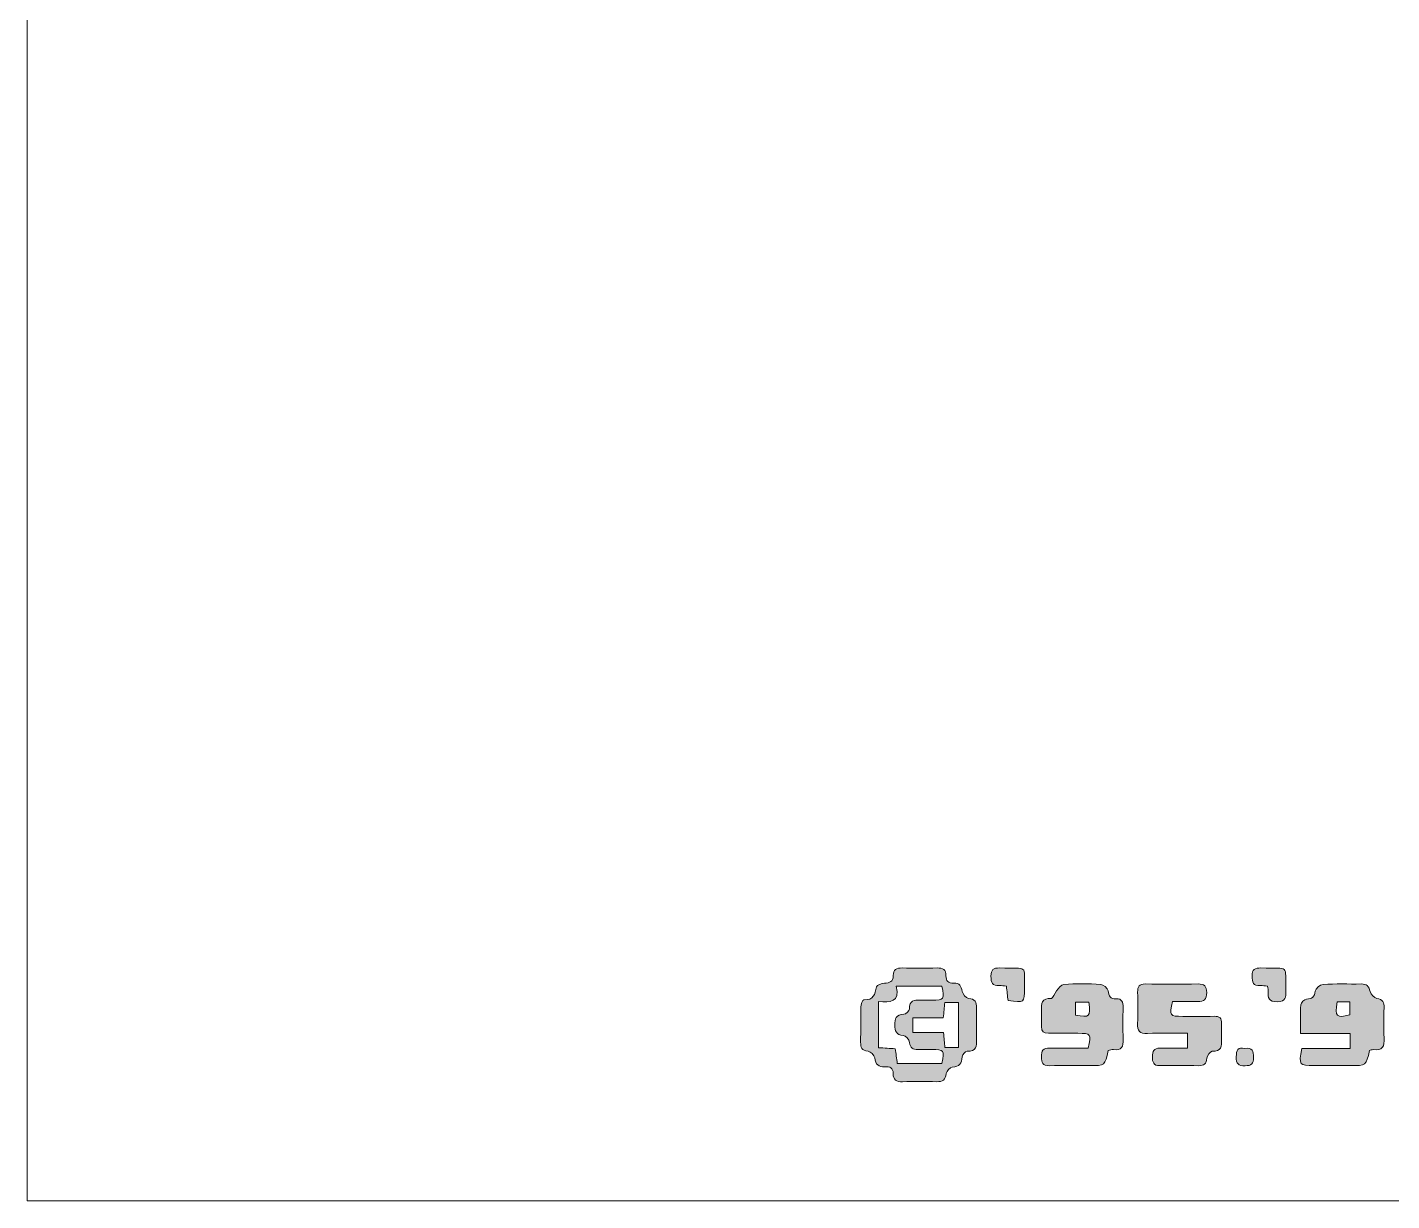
# Model space of a CAD drawing. Header units: inches. Extents: x 0 to 8, y -5.01 to 0.
# Drawn here: x 0.004 to 2.913, y -5.008 to -2.506 of the extents above; entities that cross this region are included whole.
import ezdxf

# ---------------------------------------------------------------- set-up
doc = ezdxf.new("R2010")
doc.units = ezdxf.units.IN
doc.header["$MEASUREMENT"] = 0
doc.layers.add('Layer 1', color=7, linetype='Continuous')

# ---------------------------------------------------------------- blocks, each defined once
blk = doc.blocks.new('block 2')
at = {"layer": 'Layer 1', "true_color": 0xffffff}
h = blk.add_hatch(color=7, dxfattribs=at)
edge = h.paths.add_edge_path()
edge.add_spline(control_points=[(2.0916, -4.551), (2.0861, -4.5504), (2.0813, -4.5492), (2.0768, -4.5496), (2.0612, -4.5512), (2.0588, -4.5428), (2.0587, -4.5296), (2.0586, -4.5157), (2.0642, -4.5118), (2.0772, -4.5121), (2.1408, -4.5134), (2.129, -4.5045), (2.13, -4.5548), (2.1306, -4.5862), (2.1296, -4.5866), (2.0953, -4.5812), (2.0941, -4.5718), (2.0929, -4.5618), (2.0916, -4.551)], knot_values=[0, 0, 0, 0, 1, 1, 1, 2, 2, 2, 3, 3, 3, 4, 4, 4, 5, 5, 5, 6, 6, 6, 6], degree=3, periodic=1)
h = blk.add_hatch(color=7, dxfattribs=at)
edge = h.paths.add_edge_path()
edge.add_spline(control_points=[(2.6487, -4.551), (2.6427, -4.5504), (2.6379, -4.5491), (2.6334, -4.5496), (2.6172, -4.5513), (2.616, -4.542), (2.6157, -4.5292), (2.6153, -4.5148), (2.6218, -4.5118), (2.6345, -4.5121), (2.6978, -4.5137), (2.6857, -4.5025), (2.6873, -4.5614), (2.6876, -4.574), (2.6877, -4.5838), (2.6696, -4.5841), (2.6514, -4.5844), (2.6485, -4.576), (2.6498, -4.5615), (2.65, -4.5588), (2.6493, -4.556), (2.6487, -4.551)], knot_values=[0, 0, 0, 0, 1, 1, 1, 2, 2, 2, 3, 3, 3, 4, 4, 4, 5, 5, 5, 6, 6, 6, 7, 7, 7, 7], degree=3, periodic=1)
h = blk.add_hatch(color=7, dxfattribs=at)
edge = h.paths.add_edge_path()
edge.add_spline(control_points=[(2.0278, -4.6327), (2.0278, -4.6431), (2.0275, -4.6536), (2.0279, -4.664), (2.0285, -4.6784), (2.0278, -4.6907), (2.0078, -4.6896), (2.0044, -4.6894), (1.9977, -4.6969), (1.9975, -4.7012), (1.9966, -4.7153), (1.992, -4.7228), (1.9764, -4.7234), (1.9717, -4.7236), (1.9642, -4.7319), (1.9635, -4.7372), (1.9619, -4.7504), (1.956, -4.7549), (1.9432, -4.7546), (1.9189, -4.7539), (1.8946, -4.7539), (1.8703, -4.7546), (1.8575, -4.7549), (1.8502, -4.7507), (1.8503, -4.7372), (1.8504, -4.725), (1.8431, -4.7219), (1.8326, -4.7227), (1.8189, -4.7237), (1.8129, -4.7177), (1.811, -4.7037), (1.8102, -4.6982), (1.8021, -4.6901), (1.7967, -4.6896), (1.7834, -4.6882), (1.7808, -4.6815), (1.7809, -4.6702), (1.7812, -4.6453), (1.7807, -4.6203), (1.7814, -4.5953), (1.7815, -4.5899), (1.7857, -4.5797), (1.7876, -4.5798), (1.8083, -4.581), (1.812, -4.5684), (1.8146, -4.552), (1.8152, -4.5485), (1.8256, -4.5447), (1.8316, -4.5444), (1.8429, -4.5439), (1.8506, -4.5416), (1.8505, -4.5284), (1.8505, -4.516), (1.8573, -4.5118), (1.8693, -4.5121), (1.8943, -4.5126), (1.9193, -4.5126), (1.9442, -4.5121), (1.9562, -4.5119), (1.963, -4.516), (1.9628, -4.5285), (1.9625, -4.5401), (1.968, -4.5448), (1.9793, -4.5441), (1.9918, -4.5434), (1.9952, -4.5508), (1.9974, -4.562), (1.9985, -4.5679), (2.0057, -4.5766), (2.0108, -4.577), (2.025, -4.5781), (2.0283, -4.5851), (2.0279, -4.5973), (2.0274, -4.6091), (2.0278, -4.6209), (2.0278, -4.6327), (2.0278, -4.6327), (2.0278, -4.6327), (2.0278, -4.6327)], knot_values=[0, 0, 0, 0, 1, 1, 1, 2, 2, 2, 3, 3, 3, 4, 4, 4, 5, 5, 5, 6, 6, 6, 7, 7, 7, 8, 8, 8, 9, 9, 9, 10, 10, 10, 11, 11, 11, 12, 12, 12, 13, 13, 13, 14, 14, 14, 15, 15, 15, 16, 16, 16, 17, 17, 17, 18, 18, 18, 19, 19, 19, 20, 20, 20, 21, 21, 21, 22, 22, 22, 23, 23, 23, 24, 24, 24, 25, 25, 25, 26, 26, 26, 26], degree=3, periodic=1)
edge = h.paths.add_edge_path()
edge.add_spline(control_points=[(1.8193, -4.5835), (1.8193, -4.6187), (1.8193, -4.6502), (1.8193, -4.6821), (1.8319, -4.6829), (1.8428, -4.6835), (1.8548, -4.6843), (1.8562, -4.6951), (1.8576, -4.7051), (1.859, -4.7158), (1.8916, -4.7158), (1.9231, -4.7158), (1.9543, -4.7158), (1.9597, -4.6866), (1.9592, -4.686), (1.9319, -4.6859), (1.9222, -4.6858), (1.9125, -4.6856), (1.9028, -4.6859), (1.8922, -4.6861), (1.8866, -4.6829), (1.8851, -4.6708), (1.8844, -4.6651), (1.8768, -4.6563), (1.8717, -4.6559), (1.8566, -4.6545), (1.8538, -4.647), (1.8537, -4.6339), (1.8536, -4.62), (1.8562, -4.6113), (1.8727, -4.6109), (1.8771, -4.6107), (1.8851, -4.6031), (1.885, -4.5991), (1.8847, -4.5818), (1.8946, -4.58), (1.9079, -4.5806), (1.9162, -4.581), (1.9245, -4.5807), (1.9329, -4.5807), (1.9591, -4.5806), (1.9605, -4.5787), (1.9538, -4.5508), (1.9225, -4.5508), (1.8909, -4.5508), (1.8568, -4.5508), (1.8649, -4.5849), (1.8436, -4.5863), (1.8193, -4.5835)], knot_values=[0, 0, 0, 0, 1, 1, 1, 2, 2, 2, 3, 3, 3, 4, 4, 4, 5, 5, 5, 6, 6, 6, 7, 7, 7, 8, 8, 8, 9, 9, 9, 10, 10, 10, 11, 11, 11, 12, 12, 12, 13, 13, 13, 14, 14, 14, 15, 15, 15, 16, 16, 16, 16], degree=3, periodic=1)
edge = h.paths.add_edge_path()
edge.add_spline(control_points=[(1.8921, -4.6499), (1.9153, -4.6499), (1.9364, -4.6499), (1.9576, -4.6499), (1.9588, -4.6622), (1.9597, -4.6716), (1.9607, -4.6814), (1.971, -4.6814), (1.9802, -4.6814), (1.9894, -4.6814), (1.9894, -4.6481), (1.9894, -4.6166), (1.9894, -4.5855), (1.9786, -4.5855), (1.9695, -4.5855), (1.9605, -4.5855), (1.9593, -4.5968), (1.9584, -4.6061), (1.9571, -4.6182), (1.9347, -4.6182), (1.9137, -4.6182), (1.8921, -4.6182), (1.8921, -4.6293), (1.8921, -4.6375), (1.8921, -4.6499)], knot_values=[0, 0, 0, 0, 1, 1, 1, 2, 2, 2, 3, 3, 3, 4, 4, 4, 5, 5, 5, 6, 6, 6, 7, 7, 7, 8, 8, 8, 8], degree=3, periodic=1)
h = blk.add_hatch(color=7, dxfattribs=at)
edge = h.paths.add_edge_path()
edge.add_spline(control_points=[(2.3085, -4.688), (2.3021, -4.7203), (2.3021, -4.7203), (2.2688, -4.7203), (2.2403, -4.7203), (2.2119, -4.7198), (2.1835, -4.7205), (2.169, -4.7209), (2.1663, -4.7141), (2.1662, -4.7015), (2.1661, -4.6885), (2.1697, -4.6825), (2.1838, -4.6829), (2.2114, -4.6837), (2.239, -4.6831), (2.266, -4.6831), (2.2731, -4.6528), (2.272, -4.6514), (2.2437, -4.6514), (2.2229, -4.6513), (2.2021, -4.651), (2.1813, -4.6514), (2.1707, -4.6516), (2.166, -4.6475), (2.1665, -4.6368), (2.1669, -4.6257), (2.1671, -4.6145), (2.1664, -4.6035), (2.1654, -4.5878), (2.1671, -4.576), (2.1878, -4.5768), (2.1911, -4.5769), (2.1944, -4.5661), (2.1986, -4.5611), (2.2031, -4.5557), (2.2085, -4.5473), (2.2139, -4.547), (2.2402, -4.5455), (2.2666, -4.5455), (2.2929, -4.547), (2.2986, -4.5473), (2.3077, -4.5552), (2.3085, -4.5606), (2.3102, -4.572), (2.3126, -4.5789), (2.3258, -4.578), (2.3382, -4.5771), (2.3405, -4.5853), (2.3404, -4.5956), (2.3403, -4.6184), (2.3397, -4.6414), (2.3407, -4.6642), (2.3413, -4.6797), (2.3374, -4.6883), (2.3201, -4.6861), (2.3163, -4.6856), (2.3122, -4.6873), (2.3085, -4.688)], knot_values=[0, 0, 0, 0, 1, 1, 1, 2, 2, 2, 3, 3, 3, 4, 4, 4, 5, 5, 5, 6, 6, 6, 7, 7, 7, 8, 8, 8, 9, 9, 9, 10, 10, 10, 11, 11, 11, 12, 12, 12, 13, 13, 13, 14, 14, 14, 15, 15, 15, 16, 16, 16, 17, 17, 17, 18, 18, 18, 19, 19, 19, 19], degree=3, periodic=1)
edge = h.paths.add_edge_path()
edge.add_spline(control_points=[(2.2677, -4.5852), (2.2575, -4.5852), (2.2484, -4.5852), (2.2392, -4.5852), (2.2392, -4.5956), (2.2392, -4.6042), (2.2392, -4.6126), (2.2697, -4.6183), (2.2713, -4.6167), (2.2677, -4.5852)], knot_values=[0, 0, 0, 0, 1, 1, 1, 2, 2, 2, 3, 3, 3, 3], degree=3, periodic=1)
h = blk.add_hatch(color=7, dxfattribs=at)
edge = h.paths.add_edge_path()
edge.add_spline(control_points=[(2.4779, -4.6832), (2.4779, -4.6717), (2.4779, -4.663), (2.4779, -4.6514), (2.4489, -4.6514), (2.4206, -4.6505), (2.3924, -4.6517), (2.3756, -4.6525), (2.3705, -4.6463), (2.3713, -4.6302), (2.3724, -4.6081), (2.3719, -4.5859), (2.3715, -4.5637), (2.3712, -4.5517), (2.3749, -4.5459), (2.388, -4.5461), (2.4254, -4.5466), (2.4629, -4.5466), (2.5003, -4.5461), (2.5137, -4.546), (2.5186, -4.5511), (2.5188, -4.5645), (2.5189, -4.579), (2.5134, -4.5843), (2.4991, -4.5837), (2.4812, -4.5829), (2.4633, -4.5835), (2.4459, -4.5835), (2.4391, -4.6141), (2.4399, -4.6152), (2.4681, -4.6152), (2.4903, -4.6153), (2.5125, -4.6157), (2.5347, -4.6151), (2.5463, -4.6149), (2.551, -4.6194), (2.5504, -4.631), (2.5498, -4.642), (2.5499, -4.6532), (2.5504, -4.6643), (2.5512, -4.6791), (2.5498, -4.6905), (2.5301, -4.6898), (2.5264, -4.6896), (2.5195, -4.6992), (2.519, -4.7047), (2.5179, -4.7164), (2.513, -4.7205), (2.5019, -4.7204), (2.4742, -4.7201), (2.4465, -4.7201), (2.4187, -4.7203), (2.4051, -4.7205), (2.403, -4.7124), (2.4029, -4.7014), (2.4028, -4.6899), (2.406, -4.6827), (2.4193, -4.683), (2.4379, -4.6835), (2.4566, -4.6832), (2.4779, -4.6832)], knot_values=[0, 0, 0, 0, 1, 1, 1, 2, 2, 2, 3, 3, 3, 4, 4, 4, 5, 5, 5, 6, 6, 6, 7, 7, 7, 8, 8, 8, 9, 9, 9, 10, 10, 10, 11, 11, 11, 12, 12, 12, 13, 13, 13, 14, 14, 14, 15, 15, 15, 16, 16, 16, 17, 17, 17, 18, 18, 18, 19, 19, 19, 20, 20, 20, 20], degree=3, periodic=1)
h = blk.add_hatch(color=7, dxfattribs=at)
edge = h.paths.add_edge_path()
edge.add_spline(control_points=[(2.7187, -4.6516), (2.7187, -4.6293), (2.7179, -4.61), (2.7193, -4.5908), (2.7197, -4.5863), (2.7271, -4.5789), (2.7317, -4.5786), (2.7434, -4.5777), (2.7485, -4.5745), (2.7502, -4.5618), (2.7509, -4.556), (2.7607, -4.5474), (2.7668, -4.547), (2.7937, -4.5454), (2.8208, -4.5466), (2.8479, -4.5462), (2.8597, -4.546), (2.8649, -4.5505), (2.8672, -4.5625), (2.8683, -4.5683), (2.876, -4.5764), (2.8815, -4.5771), (2.8949, -4.5787), (2.8971, -4.5857), (2.8969, -4.5968), (2.8966, -4.6182), (2.8957, -4.6398), (2.8971, -4.6612), (2.8984, -4.6796), (2.8932, -4.689), (2.8734, -4.6862), (2.8709, -4.6859), (2.8681, -4.6873), (2.8658, -4.6879), (2.8587, -4.7204), (2.8587, -4.7204), (2.8243, -4.7203), (2.7986, -4.7203), (2.773, -4.7204), (2.7473, -4.7203), (2.7159, -4.7203), (2.7152, -4.7195), (2.7213, -4.6837), (2.7548, -4.6837), (2.7889, -4.6837), (2.8243, -4.6837), (2.8243, -4.672), (2.8243, -4.6633), (2.8243, -4.6516), (2.7896, -4.6516), (2.7553, -4.6516), (2.7187, -4.6516)], knot_values=[0, 0, 0, 0, 1, 1, 1, 2, 2, 2, 3, 3, 3, 4, 4, 4, 5, 5, 5, 6, 6, 6, 7, 7, 7, 8, 8, 8, 9, 9, 9, 10, 10, 10, 11, 11, 11, 12, 12, 12, 13, 13, 13, 14, 14, 14, 15, 15, 15, 16, 16, 16, 17, 17, 17, 17], degree=3, periodic=1)
edge = h.paths.add_edge_path()
edge.add_spline(control_points=[(2.7966, -4.5846), (2.7924, -4.6163), (2.7953, -4.6189), (2.8237, -4.6123), (2.8237, -4.6031), (2.8237, -4.594), (2.8237, -4.5846), (2.8138, -4.5846), (2.8057, -4.5846), (2.7966, -4.5846)], knot_values=[0, 0, 0, 0, 1, 1, 1, 2, 2, 2, 3, 3, 3, 3], degree=3, periodic=1)
h = blk.add_hatch(color=7, dxfattribs=at)
edge = h.paths.add_edge_path()
edge.add_spline(control_points=[(2.5998, -4.6836), (2.6169, -4.6804), (2.6182, -4.69), (2.6185, -4.7027), (2.6188, -4.7162), (2.6139, -4.7205), (2.6006, -4.7206), (2.5863, -4.7209), (2.5815, -4.7159), (2.5817, -4.7016), (2.582, -4.6878), (2.5854, -4.6801), (2.5998, -4.6836)], knot_values=[0, 0, 0, 0, 1, 1, 1, 2, 2, 2, 3, 3, 3, 4, 4, 4, 4], degree=3, periodic=1)
at = {"layer": 'Layer 1', "lineweight": 0}
for points, knots in [([(0.0042, -0.0042), (2.6708, -0.0042), (5.3375, -0.0042), (8.0042, -0.0042), (8.0042, -1.6722), (8.0042, -3.3403), (8.0042, -5.0083), (5.3375, -5.0083), (2.6708, -5.0083), (0.0042, -5.0083), (0.0042, -3.3403), (0.0042, -1.6722), (0.0042, -0.0042)], [0, 0, 0, 0, 1, 1, 1, 2, 2, 2, 3, 3, 3, 4, 4, 4, 4]), ([(2.0916, -4.551), (2.0929, -4.5618), (2.0941, -4.5718), (2.0953, -4.5812), (2.1296, -4.5866), (2.1306, -4.5862), (2.13, -4.5548), (2.129, -4.5045), (2.1408, -4.5134), (2.0772, -4.5121), (2.0642, -4.5118), (2.0586, -4.5157), (2.0587, -4.5296), (2.0588, -4.5428), (2.0612, -4.5512), (2.0768, -4.5496), (2.0813, -4.5492), (2.0861, -4.5504), (2.0916, -4.551)], [0, 0, 0, 0, 1, 1, 1, 2, 2, 2, 3, 3, 3, 4, 4, 4, 5, 5, 5, 6, 6, 6, 6]), ([(2.0916, -4.551), (2.0861, -4.5504), (2.0813, -4.5492), (2.0768, -4.5496), (2.0612, -4.5512), (2.0588, -4.5428), (2.0587, -4.5296), (2.0586, -4.5157), (2.0642, -4.5118), (2.0772, -4.5121), (2.1408, -4.5134), (2.129, -4.5045), (2.13, -4.5548), (2.1306, -4.5862), (2.1296, -4.5866), (2.0953, -4.5812), (2.0941, -4.5718), (2.0929, -4.5618), (2.0916, -4.551)], [0, 0, 0, 0, 1, 1, 1, 2, 2, 2, 3, 3, 3, 4, 4, 4, 5, 5, 5, 6, 6, 6, 6]), ([(2.6487, -4.551), (2.6493, -4.556), (2.65, -4.5588), (2.6498, -4.5615), (2.6485, -4.576), (2.6514, -4.5844), (2.6696, -4.5841), (2.6877, -4.5838), (2.6876, -4.574), (2.6873, -4.5614), (2.6857, -4.5025), (2.6978, -4.5137), (2.6345, -4.5121), (2.6218, -4.5118), (2.6153, -4.5148), (2.6157, -4.5292), (2.616, -4.542), (2.6172, -4.5513), (2.6334, -4.5496), (2.6379, -4.5491), (2.6427, -4.5504), (2.6487, -4.551)], [0, 0, 0, 0, 1, 1, 1, 2, 2, 2, 3, 3, 3, 4, 4, 4, 5, 5, 5, 6, 6, 6, 7, 7, 7, 7]), ([(2.6487, -4.551), (2.6427, -4.5504), (2.6379, -4.5491), (2.6334, -4.5496), (2.6172, -4.5513), (2.616, -4.542), (2.6157, -4.5292), (2.6153, -4.5148), (2.6218, -4.5118), (2.6345, -4.5121), (2.6978, -4.5137), (2.6857, -4.5025), (2.6873, -4.5614), (2.6876, -4.574), (2.6877, -4.5838), (2.6696, -4.5841), (2.6514, -4.5844), (2.6485, -4.576), (2.6498, -4.5615), (2.65, -4.5588), (2.6493, -4.556), (2.6487, -4.551)], [0, 0, 0, 0, 1, 1, 1, 2, 2, 2, 3, 3, 3, 4, 4, 4, 5, 5, 5, 6, 6, 6, 7, 7, 7, 7]), ([(2.0278, -4.6327), (2.0278, -4.6327), (2.0278, -4.6327), (2.0278, -4.6327), (2.0278, -4.6209), (2.0274, -4.6091), (2.0279, -4.5973), (2.0283, -4.5851), (2.025, -4.5781), (2.0108, -4.577), (2.0057, -4.5766), (1.9985, -4.5679), (1.9974, -4.562), (1.9952, -4.5508), (1.9918, -4.5434), (1.9793, -4.5441), (1.968, -4.5448), (1.9625, -4.5401), (1.9628, -4.5285), (1.963, -4.516), (1.9562, -4.5119), (1.9442, -4.5121), (1.9193, -4.5126), (1.8943, -4.5126), (1.8693, -4.5121), (1.8573, -4.5118), (1.8505, -4.516), (1.8505, -4.5284), (1.8506, -4.5416), (1.8429, -4.5439), (1.8316, -4.5444), (1.8256, -4.5447), (1.8152, -4.5485), (1.8146, -4.552), (1.812, -4.5684), (1.8083, -4.581), (1.7876, -4.5798), (1.7857, -4.5797), (1.7815, -4.5899), (1.7814, -4.5953), (1.7807, -4.6203), (1.7812, -4.6453), (1.7809, -4.6702), (1.7808, -4.6815), (1.7834, -4.6882), (1.7967, -4.6896), (1.8021, -4.6901), (1.8102, -4.6982), (1.811, -4.7037), (1.8129, -4.7177), (1.8189, -4.7237), (1.8326, -4.7227), (1.8431, -4.7219), (1.8504, -4.725), (1.8503, -4.7372), (1.8502, -4.7507), (1.8575, -4.7549), (1.8703, -4.7546), (1.8946, -4.7539), (1.9189, -4.7539), (1.9432, -4.7546), (1.956, -4.7549), (1.9619, -4.7504), (1.9635, -4.7372), (1.9642, -4.7319), (1.9717, -4.7236), (1.9764, -4.7234), (1.992, -4.7228), (1.9966, -4.7153), (1.9975, -4.7012), (1.9977, -4.6969), (2.0044, -4.6894), (2.0078, -4.6896), (2.0278, -4.6907), (2.0285, -4.6784), (2.0279, -4.664), (2.0275, -4.6536), (2.0278, -4.6431), (2.0278, -4.6327)], [0, 0, 0, 0, 1, 1, 1, 2, 2, 2, 3, 3, 3, 4, 4, 4, 5, 5, 5, 6, 6, 6, 7, 7, 7, 8, 8, 8, 9, 9, 9, 10, 10, 10, 11, 11, 11, 12, 12, 12, 13, 13, 13, 14, 14, 14, 15, 15, 15, 16, 16, 16, 17, 17, 17, 18, 18, 18, 19, 19, 19, 20, 20, 20, 21, 21, 21, 22, 22, 22, 23, 23, 23, 24, 24, 24, 25, 25, 25, 26, 26, 26, 26]), ([(2.0278, -4.6327), (2.0278, -4.6431), (2.0275, -4.6536), (2.0279, -4.664), (2.0285, -4.6784), (2.0278, -4.6907), (2.0078, -4.6896), (2.0044, -4.6894), (1.9977, -4.6969), (1.9975, -4.7012), (1.9966, -4.7153), (1.992, -4.7228), (1.9764, -4.7234), (1.9717, -4.7236), (1.9642, -4.7319), (1.9635, -4.7372), (1.9619, -4.7504), (1.956, -4.7549), (1.9432, -4.7546), (1.9189, -4.7539), (1.8946, -4.7539), (1.8703, -4.7546), (1.8575, -4.7549), (1.8502, -4.7507), (1.8503, -4.7372), (1.8504, -4.725), (1.8431, -4.7219), (1.8326, -4.7227), (1.8189, -4.7237), (1.8129, -4.7177), (1.811, -4.7037), (1.8102, -4.6982), (1.8021, -4.6901), (1.7967, -4.6896), (1.7834, -4.6882), (1.7808, -4.6815), (1.7809, -4.6702), (1.7812, -4.6453), (1.7807, -4.6203), (1.7814, -4.5953), (1.7815, -4.5899), (1.7857, -4.5797), (1.7876, -4.5798), (1.8083, -4.581), (1.812, -4.5684), (1.8146, -4.552), (1.8152, -4.5485), (1.8256, -4.5447), (1.8316, -4.5444), (1.8429, -4.5439), (1.8506, -4.5416), (1.8505, -4.5284), (1.8505, -4.516), (1.8573, -4.5118), (1.8693, -4.5121), (1.8943, -4.5126), (1.9193, -4.5126), (1.9442, -4.5121), (1.9562, -4.5119), (1.963, -4.516), (1.9628, -4.5285), (1.9625, -4.5401), (1.968, -4.5448), (1.9793, -4.5441), (1.9918, -4.5434), (1.9952, -4.5508), (1.9974, -4.562), (1.9985, -4.5679), (2.0057, -4.5766), (2.0108, -4.577), (2.025, -4.5781), (2.0283, -4.5851), (2.0279, -4.5973), (2.0274, -4.6091), (2.0278, -4.6209), (2.0278, -4.6327), (2.0278, -4.6327), (2.0278, -4.6327), (2.0278, -4.6327)], [0, 0, 0, 0, 1, 1, 1, 2, 2, 2, 3, 3, 3, 4, 4, 4, 5, 5, 5, 6, 6, 6, 7, 7, 7, 8, 8, 8, 9, 9, 9, 10, 10, 10, 11, 11, 11, 12, 12, 12, 13, 13, 13, 14, 14, 14, 15, 15, 15, 16, 16, 16, 17, 17, 17, 18, 18, 18, 19, 19, 19, 20, 20, 20, 21, 21, 21, 22, 22, 22, 23, 23, 23, 24, 24, 24, 25, 25, 25, 26, 26, 26, 26]), ([(1.8193, -4.5835), (1.8193, -4.6187), (1.8193, -4.6502), (1.8193, -4.6821), (1.8319, -4.6829), (1.8428, -4.6835), (1.8548, -4.6843), (1.8562, -4.6951), (1.8576, -4.7051), (1.859, -4.7158), (1.8916, -4.7158), (1.9231, -4.7158), (1.9543, -4.7158), (1.9597, -4.6866), (1.9592, -4.686), (1.9319, -4.6859), (1.9222, -4.6858), (1.9125, -4.6856), (1.9028, -4.6859), (1.8922, -4.6861), (1.8866, -4.6829), (1.8851, -4.6708), (1.8844, -4.6651), (1.8768, -4.6563), (1.8717, -4.6559), (1.8566, -4.6545), (1.8538, -4.647), (1.8537, -4.6339), (1.8536, -4.62), (1.8562, -4.6113), (1.8727, -4.6109), (1.8771, -4.6107), (1.8851, -4.6031), (1.885, -4.5991), (1.8847, -4.5818), (1.8946, -4.58), (1.9079, -4.5806), (1.9162, -4.581), (1.9245, -4.5807), (1.9329, -4.5807), (1.9591, -4.5806), (1.9605, -4.5787), (1.9538, -4.5508), (1.9225, -4.5508), (1.8909, -4.5508), (1.8568, -4.5508), (1.8649, -4.5849), (1.8436, -4.5863), (1.8193, -4.5835)], [0, 0, 0, 0, 1, 1, 1, 2, 2, 2, 3, 3, 3, 4, 4, 4, 5, 5, 5, 6, 6, 6, 7, 7, 7, 8, 8, 8, 9, 9, 9, 10, 10, 10, 11, 11, 11, 12, 12, 12, 13, 13, 13, 14, 14, 14, 15, 15, 15, 16, 16, 16, 16]), ([(1.8193, -4.5835), (1.8436, -4.5863), (1.8649, -4.5849), (1.8568, -4.5508), (1.8909, -4.5508), (1.9225, -4.5508), (1.9538, -4.5508), (1.9605, -4.5787), (1.9591, -4.5806), (1.9329, -4.5807), (1.9245, -4.5807), (1.9162, -4.581), (1.9079, -4.5806), (1.8946, -4.58), (1.8847, -4.5818), (1.885, -4.5991), (1.8851, -4.6031), (1.8771, -4.6107), (1.8727, -4.6109), (1.8562, -4.6113), (1.8536, -4.62), (1.8537, -4.6339), (1.8538, -4.647), (1.8566, -4.6545), (1.8717, -4.6559), (1.8768, -4.6563), (1.8844, -4.6651), (1.8851, -4.6708), (1.8866, -4.6829), (1.8922, -4.6861), (1.9028, -4.6859), (1.9125, -4.6856), (1.9222, -4.6858), (1.9319, -4.6859), (1.9592, -4.686), (1.9597, -4.6866), (1.9543, -4.7158), (1.9231, -4.7158), (1.8916, -4.7158), (1.859, -4.7158), (1.8576, -4.7051), (1.8562, -4.6951), (1.8548, -4.6843), (1.8428, -4.6835), (1.8319, -4.6829), (1.8193, -4.6821), (1.8193, -4.6502), (1.8193, -4.6187), (1.8193, -4.5835)], [0, 0, 0, 0, 1, 1, 1, 2, 2, 2, 3, 3, 3, 4, 4, 4, 5, 5, 5, 6, 6, 6, 7, 7, 7, 8, 8, 8, 9, 9, 9, 10, 10, 10, 11, 11, 11, 12, 12, 12, 13, 13, 13, 14, 14, 14, 15, 15, 15, 16, 16, 16, 16]), ([(2.3085, -4.688), (2.3122, -4.6873), (2.3163, -4.6856), (2.3201, -4.6861), (2.3374, -4.6883), (2.3413, -4.6797), (2.3407, -4.6642), (2.3397, -4.6414), (2.3403, -4.6184), (2.3404, -4.5956), (2.3405, -4.5853), (2.3382, -4.5771), (2.3258, -4.578), (2.3126, -4.5789), (2.3102, -4.572), (2.3085, -4.5606), (2.3077, -4.5552), (2.2986, -4.5473), (2.2929, -4.547), (2.2666, -4.5455), (2.2402, -4.5455), (2.2139, -4.547), (2.2085, -4.5473), (2.2031, -4.5557), (2.1986, -4.5611), (2.1944, -4.5661), (2.1911, -4.5769), (2.1878, -4.5768), (2.1671, -4.576), (2.1654, -4.5878), (2.1664, -4.6035), (2.1671, -4.6145), (2.1669, -4.6257), (2.1665, -4.6368), (2.166, -4.6475), (2.1707, -4.6516), (2.1813, -4.6514), (2.2021, -4.651), (2.2229, -4.6513), (2.2437, -4.6514), (2.272, -4.6514), (2.2731, -4.6528), (2.266, -4.6831), (2.239, -4.6831), (2.2114, -4.6837), (2.1838, -4.6829), (2.1697, -4.6825), (2.1661, -4.6885), (2.1662, -4.7015), (2.1663, -4.7141), (2.169, -4.7209), (2.1835, -4.7205), (2.2119, -4.7198), (2.2403, -4.7203), (2.2688, -4.7203), (2.3021, -4.7203), (2.3021, -4.7203), (2.3085, -4.688)], [0, 0, 0, 0, 1, 1, 1, 2, 2, 2, 3, 3, 3, 4, 4, 4, 5, 5, 5, 6, 6, 6, 7, 7, 7, 8, 8, 8, 9, 9, 9, 10, 10, 10, 11, 11, 11, 12, 12, 12, 13, 13, 13, 14, 14, 14, 15, 15, 15, 16, 16, 16, 17, 17, 17, 18, 18, 18, 19, 19, 19, 19]), ([(2.3085, -4.688), (2.3021, -4.7203), (2.3021, -4.7203), (2.2688, -4.7203), (2.2403, -4.7203), (2.2119, -4.7198), (2.1835, -4.7205), (2.169, -4.7209), (2.1663, -4.7141), (2.1662, -4.7015), (2.1661, -4.6885), (2.1697, -4.6825), (2.1838, -4.6829), (2.2114, -4.6837), (2.239, -4.6831), (2.266, -4.6831), (2.2731, -4.6528), (2.272, -4.6514), (2.2437, -4.6514), (2.2229, -4.6513), (2.2021, -4.651), (2.1813, -4.6514), (2.1707, -4.6516), (2.166, -4.6475), (2.1665, -4.6368), (2.1669, -4.6257), (2.1671, -4.6145), (2.1664, -4.6035), (2.1654, -4.5878), (2.1671, -4.576), (2.1878, -4.5768), (2.1911, -4.5769), (2.1944, -4.5661), (2.1986, -4.5611), (2.2031, -4.5557), (2.2085, -4.5473), (2.2139, -4.547), (2.2402, -4.5455), (2.2666, -4.5455), (2.2929, -4.547), (2.2986, -4.5473), (2.3077, -4.5552), (2.3085, -4.5606), (2.3102, -4.572), (2.3126, -4.5789), (2.3258, -4.578), (2.3382, -4.5771), (2.3405, -4.5853), (2.3404, -4.5956), (2.3403, -4.6184), (2.3397, -4.6414), (2.3407, -4.6642), (2.3413, -4.6797), (2.3374, -4.6883), (2.3201, -4.6861), (2.3163, -4.6856), (2.3122, -4.6873), (2.3085, -4.688)], [0, 0, 0, 0, 1, 1, 1, 2, 2, 2, 3, 3, 3, 4, 4, 4, 5, 5, 5, 6, 6, 6, 7, 7, 7, 8, 8, 8, 9, 9, 9, 10, 10, 10, 11, 11, 11, 12, 12, 12, 13, 13, 13, 14, 14, 14, 15, 15, 15, 16, 16, 16, 17, 17, 17, 18, 18, 18, 19, 19, 19, 19]), ([(2.4779, -4.6832), (2.4566, -4.6832), (2.4379, -4.6835), (2.4193, -4.683), (2.406, -4.6827), (2.4028, -4.6899), (2.4029, -4.7014), (2.403, -4.7124), (2.4051, -4.7205), (2.4187, -4.7203), (2.4465, -4.7201), (2.4742, -4.7201), (2.5019, -4.7204), (2.513, -4.7205), (2.5179, -4.7164), (2.519, -4.7047), (2.5195, -4.6992), (2.5264, -4.6896), (2.5301, -4.6898), (2.5498, -4.6905), (2.5512, -4.6791), (2.5504, -4.6643), (2.5499, -4.6532), (2.5498, -4.642), (2.5504, -4.631), (2.551, -4.6194), (2.5463, -4.6149), (2.5347, -4.6151), (2.5125, -4.6157), (2.4903, -4.6153), (2.4681, -4.6152), (2.4399, -4.6152), (2.4391, -4.6141), (2.4459, -4.5835), (2.4633, -4.5835), (2.4812, -4.5829), (2.4991, -4.5837), (2.5134, -4.5843), (2.5189, -4.579), (2.5188, -4.5645), (2.5186, -4.5511), (2.5137, -4.546), (2.5003, -4.5461), (2.4629, -4.5466), (2.4254, -4.5466), (2.388, -4.5461), (2.3749, -4.5459), (2.3712, -4.5517), (2.3715, -4.5637), (2.3719, -4.5859), (2.3724, -4.6081), (2.3713, -4.6302), (2.3705, -4.6463), (2.3756, -4.6525), (2.3924, -4.6517), (2.4206, -4.6505), (2.4489, -4.6514), (2.4779, -4.6514), (2.4779, -4.663), (2.4779, -4.6717), (2.4779, -4.6832)], [0, 0, 0, 0, 1, 1, 1, 2, 2, 2, 3, 3, 3, 4, 4, 4, 5, 5, 5, 6, 6, 6, 7, 7, 7, 8, 8, 8, 9, 9, 9, 10, 10, 10, 11, 11, 11, 12, 12, 12, 13, 13, 13, 14, 14, 14, 15, 15, 15, 16, 16, 16, 17, 17, 17, 18, 18, 18, 19, 19, 19, 20, 20, 20, 20]), ([(2.4779, -4.6832), (2.4779, -4.6717), (2.4779, -4.663), (2.4779, -4.6514), (2.4489, -4.6514), (2.4206, -4.6505), (2.3924, -4.6517), (2.3756, -4.6525), (2.3705, -4.6463), (2.3713, -4.6302), (2.3724, -4.6081), (2.3719, -4.5859), (2.3715, -4.5637), (2.3712, -4.5517), (2.3749, -4.5459), (2.388, -4.5461), (2.4254, -4.5466), (2.4629, -4.5466), (2.5003, -4.5461), (2.5137, -4.546), (2.5186, -4.5511), (2.5188, -4.5645), (2.5189, -4.579), (2.5134, -4.5843), (2.4991, -4.5837), (2.4812, -4.5829), (2.4633, -4.5835), (2.4459, -4.5835), (2.4391, -4.6141), (2.4399, -4.6152), (2.4681, -4.6152), (2.4903, -4.6153), (2.5125, -4.6157), (2.5347, -4.6151), (2.5463, -4.6149), (2.551, -4.6194), (2.5504, -4.631), (2.5498, -4.642), (2.5499, -4.6532), (2.5504, -4.6643), (2.5512, -4.6791), (2.5498, -4.6905), (2.5301, -4.6898), (2.5264, -4.6896), (2.5195, -4.6992), (2.519, -4.7047), (2.5179, -4.7164), (2.513, -4.7205), (2.5019, -4.7204), (2.4742, -4.7201), (2.4465, -4.7201), (2.4187, -4.7203), (2.4051, -4.7205), (2.403, -4.7124), (2.4029, -4.7014), (2.4028, -4.6899), (2.406, -4.6827), (2.4193, -4.683), (2.4379, -4.6835), (2.4566, -4.6832), (2.4779, -4.6832)], [0, 0, 0, 0, 1, 1, 1, 2, 2, 2, 3, 3, 3, 4, 4, 4, 5, 5, 5, 6, 6, 6, 7, 7, 7, 8, 8, 8, 9, 9, 9, 10, 10, 10, 11, 11, 11, 12, 12, 12, 13, 13, 13, 14, 14, 14, 15, 15, 15, 16, 16, 16, 17, 17, 17, 18, 18, 18, 19, 19, 19, 20, 20, 20, 20]), ([(2.7187, -4.6516), (2.7553, -4.6516), (2.7896, -4.6516), (2.8243, -4.6516), (2.8243, -4.6633), (2.8243, -4.672), (2.8243, -4.6837), (2.7889, -4.6837), (2.7548, -4.6837), (2.7213, -4.6837), (2.7152, -4.7195), (2.7159, -4.7203), (2.7473, -4.7203), (2.773, -4.7204), (2.7986, -4.7203), (2.8243, -4.7203), (2.8587, -4.7204), (2.8587, -4.7204), (2.8658, -4.6879), (2.8681, -4.6873), (2.8709, -4.6859), (2.8734, -4.6862), (2.8932, -4.689), (2.8984, -4.6796), (2.8971, -4.6612), (2.8957, -4.6398), (2.8966, -4.6182), (2.8969, -4.5968), (2.8971, -4.5857), (2.8949, -4.5787), (2.8815, -4.5771), (2.876, -4.5764), (2.8683, -4.5683), (2.8672, -4.5625), (2.8649, -4.5505), (2.8597, -4.546), (2.8479, -4.5462), (2.8208, -4.5466), (2.7937, -4.5454), (2.7668, -4.547), (2.7607, -4.5474), (2.7509, -4.556), (2.7502, -4.5618), (2.7485, -4.5745), (2.7434, -4.5777), (2.7317, -4.5786), (2.7271, -4.5789), (2.7197, -4.5863), (2.7193, -4.5908), (2.7179, -4.61), (2.7187, -4.6293), (2.7187, -4.6516)], [0, 0, 0, 0, 1, 1, 1, 2, 2, 2, 3, 3, 3, 4, 4, 4, 5, 5, 5, 6, 6, 6, 7, 7, 7, 8, 8, 8, 9, 9, 9, 10, 10, 10, 11, 11, 11, 12, 12, 12, 13, 13, 13, 14, 14, 14, 15, 15, 15, 16, 16, 16, 17, 17, 17, 17]), ([(2.7187, -4.6516), (2.7187, -4.6293), (2.7179, -4.61), (2.7193, -4.5908), (2.7197, -4.5863), (2.7271, -4.5789), (2.7317, -4.5786), (2.7434, -4.5777), (2.7485, -4.5745), (2.7502, -4.5618), (2.7509, -4.556), (2.7607, -4.5474), (2.7668, -4.547), (2.7937, -4.5454), (2.8208, -4.5466), (2.8479, -4.5462), (2.8597, -4.546), (2.8649, -4.5505), (2.8672, -4.5625), (2.8683, -4.5683), (2.876, -4.5764), (2.8815, -4.5771), (2.8949, -4.5787), (2.8971, -4.5857), (2.8969, -4.5968), (2.8966, -4.6182), (2.8957, -4.6398), (2.8971, -4.6612), (2.8984, -4.6796), (2.8932, -4.689), (2.8734, -4.6862), (2.8709, -4.6859), (2.8681, -4.6873), (2.8658, -4.6879), (2.8587, -4.7204), (2.8587, -4.7204), (2.8243, -4.7203), (2.7986, -4.7203), (2.773, -4.7204), (2.7473, -4.7203), (2.7159, -4.7203), (2.7152, -4.7195), (2.7213, -4.6837), (2.7548, -4.6837), (2.7889, -4.6837), (2.8243, -4.6837), (2.8243, -4.672), (2.8243, -4.6633), (2.8243, -4.6516), (2.7896, -4.6516), (2.7553, -4.6516), (2.7187, -4.6516)], [0, 0, 0, 0, 1, 1, 1, 2, 2, 2, 3, 3, 3, 4, 4, 4, 5, 5, 5, 6, 6, 6, 7, 7, 7, 8, 8, 8, 9, 9, 9, 10, 10, 10, 11, 11, 11, 12, 12, 12, 13, 13, 13, 14, 14, 14, 15, 15, 15, 16, 16, 16, 17, 17, 17, 17]), ([(1.8921, -4.6499), (1.9153, -4.6499), (1.9364, -4.6499), (1.9576, -4.6499), (1.9588, -4.6622), (1.9597, -4.6716), (1.9607, -4.6814), (1.971, -4.6814), (1.9802, -4.6814), (1.9894, -4.6814), (1.9894, -4.6481), (1.9894, -4.6166), (1.9894, -4.5855), (1.9786, -4.5855), (1.9695, -4.5855), (1.9605, -4.5855), (1.9593, -4.5968), (1.9584, -4.6061), (1.9571, -4.6182), (1.9347, -4.6182), (1.9137, -4.6182), (1.8921, -4.6182), (1.8921, -4.6293), (1.8921, -4.6375), (1.8921, -4.6499)], [0, 0, 0, 0, 1, 1, 1, 2, 2, 2, 3, 3, 3, 4, 4, 4, 5, 5, 5, 6, 6, 6, 7, 7, 7, 8, 8, 8, 8]), ([(1.8921, -4.6499), (1.8921, -4.6375), (1.8921, -4.6293), (1.8921, -4.6182), (1.9137, -4.6182), (1.9347, -4.6182), (1.9571, -4.6182), (1.9584, -4.6061), (1.9593, -4.5968), (1.9605, -4.5855), (1.9695, -4.5855), (1.9786, -4.5855), (1.9894, -4.5855), (1.9894, -4.6166), (1.9894, -4.6481), (1.9894, -4.6814), (1.9802, -4.6814), (1.971, -4.6814), (1.9607, -4.6814), (1.9597, -4.6716), (1.9588, -4.6622), (1.9576, -4.6499), (1.9364, -4.6499), (1.9153, -4.6499), (1.8921, -4.6499)], [0, 0, 0, 0, 1, 1, 1, 2, 2, 2, 3, 3, 3, 4, 4, 4, 5, 5, 5, 6, 6, 6, 7, 7, 7, 8, 8, 8, 8]), ([(2.2677, -4.5852), (2.2575, -4.5852), (2.2484, -4.5852), (2.2392, -4.5852), (2.2392, -4.5956), (2.2392, -4.6042), (2.2392, -4.6126), (2.2697, -4.6183), (2.2713, -4.6167), (2.2677, -4.5852)], [0, 0, 0, 0, 1, 1, 1, 2, 2, 2, 3, 3, 3, 3]), ([(2.2677, -4.5852), (2.2713, -4.6167), (2.2697, -4.6183), (2.2392, -4.6126), (2.2392, -4.6042), (2.2392, -4.5956), (2.2392, -4.5852), (2.2484, -4.5852), (2.2575, -4.5852), (2.2677, -4.5852)], [0, 0, 0, 0, 1, 1, 1, 2, 2, 2, 3, 3, 3, 3]), ([(2.7966, -4.5846), (2.7924, -4.6163), (2.7953, -4.6189), (2.8237, -4.6123), (2.8237, -4.6031), (2.8237, -4.594), (2.8237, -4.5846), (2.8138, -4.5846), (2.8057, -4.5846), (2.7966, -4.5846)], [0, 0, 0, 0, 1, 1, 1, 2, 2, 2, 3, 3, 3, 3]), ([(2.7966, -4.5846), (2.8057, -4.5846), (2.8138, -4.5846), (2.8237, -4.5846), (2.8237, -4.594), (2.8237, -4.6031), (2.8237, -4.6123), (2.7953, -4.6189), (2.7924, -4.6163), (2.7966, -4.5846)], [0, 0, 0, 0, 1, 1, 1, 2, 2, 2, 3, 3, 3, 3]), ([(2.5998, -4.6836), (2.5854, -4.6801), (2.582, -4.6878), (2.5817, -4.7016), (2.5815, -4.7159), (2.5863, -4.7209), (2.6006, -4.7206), (2.6139, -4.7205), (2.6188, -4.7162), (2.6185, -4.7027), (2.6182, -4.69), (2.6169, -4.6804), (2.5998, -4.6836)], [0, 0, 0, 0, 1, 1, 1, 2, 2, 2, 3, 3, 3, 4, 4, 4, 4]), ([(2.5998, -4.6836), (2.6169, -4.6804), (2.6182, -4.69), (2.6185, -4.7027), (2.6188, -4.7162), (2.6139, -4.7205), (2.6006, -4.7206), (2.5863, -4.7209), (2.5815, -4.7159), (2.5817, -4.7016), (2.582, -4.6878), (2.5854, -4.6801), (2.5998, -4.6836)], [0, 0, 0, 0, 1, 1, 1, 2, 2, 2, 3, 3, 3, 4, 4, 4, 4])]:
    blk.add_open_spline(points, degree=3, knots=knots, dxfattribs=at)

msp = doc.modelspace()

# ---------------------------------------------------------------- block references
at = {"layer": 'Layer 1'}
msp.add_blockref('block 2', (0, 0), dxfattribs=at)

doc.saveas('drawing.dxf')
